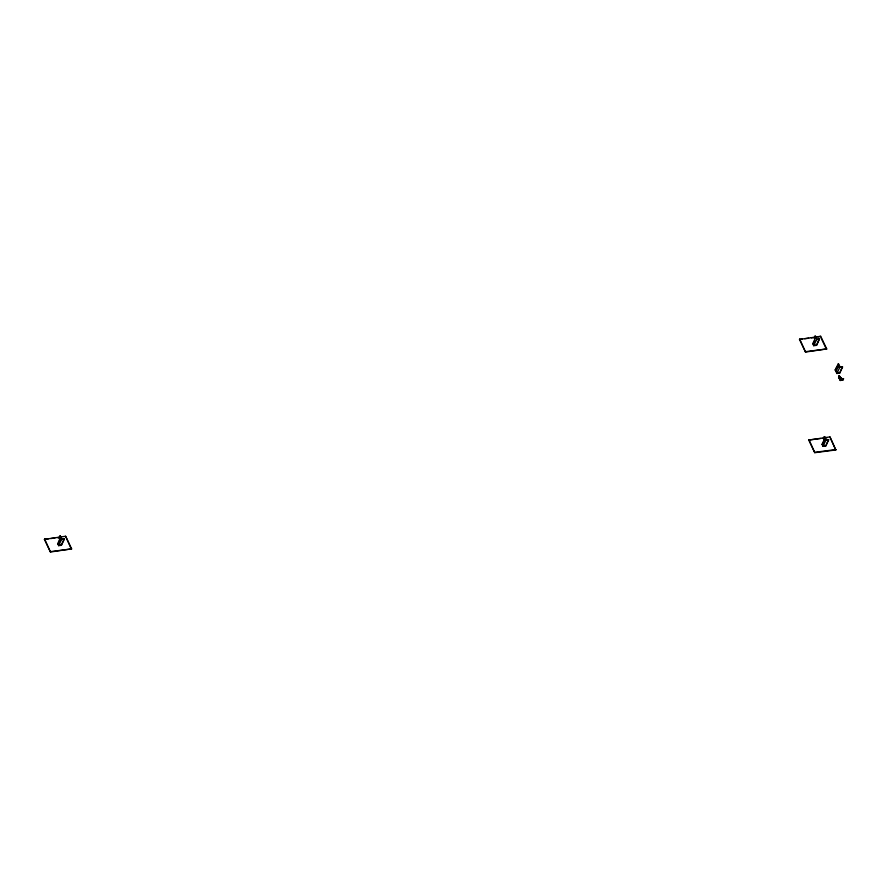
<?xml version="1.0" encoding="UTF-8"?>
<svg xmlns="http://www.w3.org/2000/svg" width="888" height="888" viewBox="0 0 888 888"><rect width="100%" height="100%" fill="white"/><g stroke="black" fill="none" stroke-linecap="round" stroke-linejoin="round"><path stroke-width="1.33" d="M44.4 539.371L65.601 536.241L71.639 548.884L50.45 552.014L44.4 539.371L48.34 538.861M50.45 552.014L44.589 538.972M58.985 537.839L60.317 535.93L61.738 538.905L64.336 539.171L61.45 545.299L58.652 545.665L57.687 543.645L59.707 539.349L58.985 537.839L60.317 535.93M58.664 542.513L60.173 539.294M58.652 545.665L61.538 539.527L59.851 535.997M59.718 544.921L61.305 545.021L64.191 538.883M65.601 536.241L71.451 549.284M799.478 339.416L820.679 336.286L826.717 348.929L805.527 352.07L799.478 339.416L802.108 339.083M805.527 352.07L799.666 339.016M814.063 337.884L815.395 335.986L816.816 338.95L819.413 339.216L816.527 345.354L813.73 345.709L812.764 343.689L814.784 339.405L814.529 337.829M813.23 343.634L814.751 340.415M813.563 343.789L812.764 343.689M813.73 345.709L816.616 339.582L814.929 336.041M816.527 345.354L819.269 338.927M820.679 336.286L817.859 337.029M835.208 369.963L838.55 363.769L839.97 366.733L842.568 366.999L839.682 373.138L836.896 373.504L835.208 369.963L837.462 365.634L838.183 367.155M837.684 365.612L837.95 367.188L836.163 371.45L835.442 369.93M837.129 372.683L838.161 372.594L837.151 372.727M836.896 373.504L839.782 367.366L838.094 363.825M839.682 373.138L842.435 366.722M808.746 440.048L829.936 436.907L835.797 449.961L814.784 452.691L808.746 440.048L820.556 438.506M843.467 378.61L842.89 379.842L841.569 380.009L842.146 378.776L843.467 378.61L843.023 380.12L840.237 380.486L838.538 376.945L839.349 375.691L840.081 377.2L839.493 378.432L838.772 376.923L839.349 375.691M839.726 378.399L840.314 377.178L839.271 378.466L840.425 379.853L841.724 378.81M840.237 380.486L840.814 379.254L839.116 375.713M840.037 378.765L842.013 378.499L841.569 380.009M814.784 452.691L808.935 439.638M823.331 438.506L824.663 436.607L826.084 439.571L828.671 439.838L825.785 445.976L822.998 446.342L822.033 444.322L824.053 440.026L823.331 438.506L824.663 436.607M824.053 445.598L823.187 445.709L822.599 444.178M822.998 443.179L824.519 439.96L823.798 438.45M822.998 446.342L825.884 440.204L824.197 436.663M825.785 445.976L828.537 439.56M829.936 436.907L835.797 449.961M804.728 338.739L808.668 338.228M811.299 337.884L815.228 337.373M816.616 339.582L819.413 339.216M813.619 343.689L813.763 343.001L814.019 344.866M816.383 345.066L813.93 345.088L813.33 343.556M805.716 351.659L826.717 348.929M839.782 367.366L842.568 366.999M839.549 372.849L838.094 372.738M840.148 377.644L841.824 378.91L840.459 378.21M840.359 378.088L841.391 378.011L840.98 378.776L840.048 378.432M840.27 378.521L841.291 378.332L839.981 378.011M841.069 378.688L840.115 378.288M840.814 379.254L843.6 378.887M841.558 379.265L840.27 377.966M840.47 379.653L840.126 378.81M50.96 538.517L54.901 538.006M57.531 537.662L61.472 537.151M823.187 438.161L827.128 437.651M61.538 539.527L64.336 539.171M825.884 440.204L828.671 439.838M57.687 543.645L58.852 545.032L59.929 544.766M822.033 444.322L822.865 444.178M58.541 543.989L59.507 543.867M823.287 445.51L824.242 445.365M825.651 445.687L824.197 445.576M50.638 551.615L71.639 548.884M814.973 452.292L835.985 449.561M840.314 377.178L841.003 378.621M821.034 337.84L826.528 349.339M836.396 371.417L837.084 372.871M59.119 544.455L58.719 543.634L59.041 544.533M58.308 543.634L58.919 544.899"/></g></svg>
